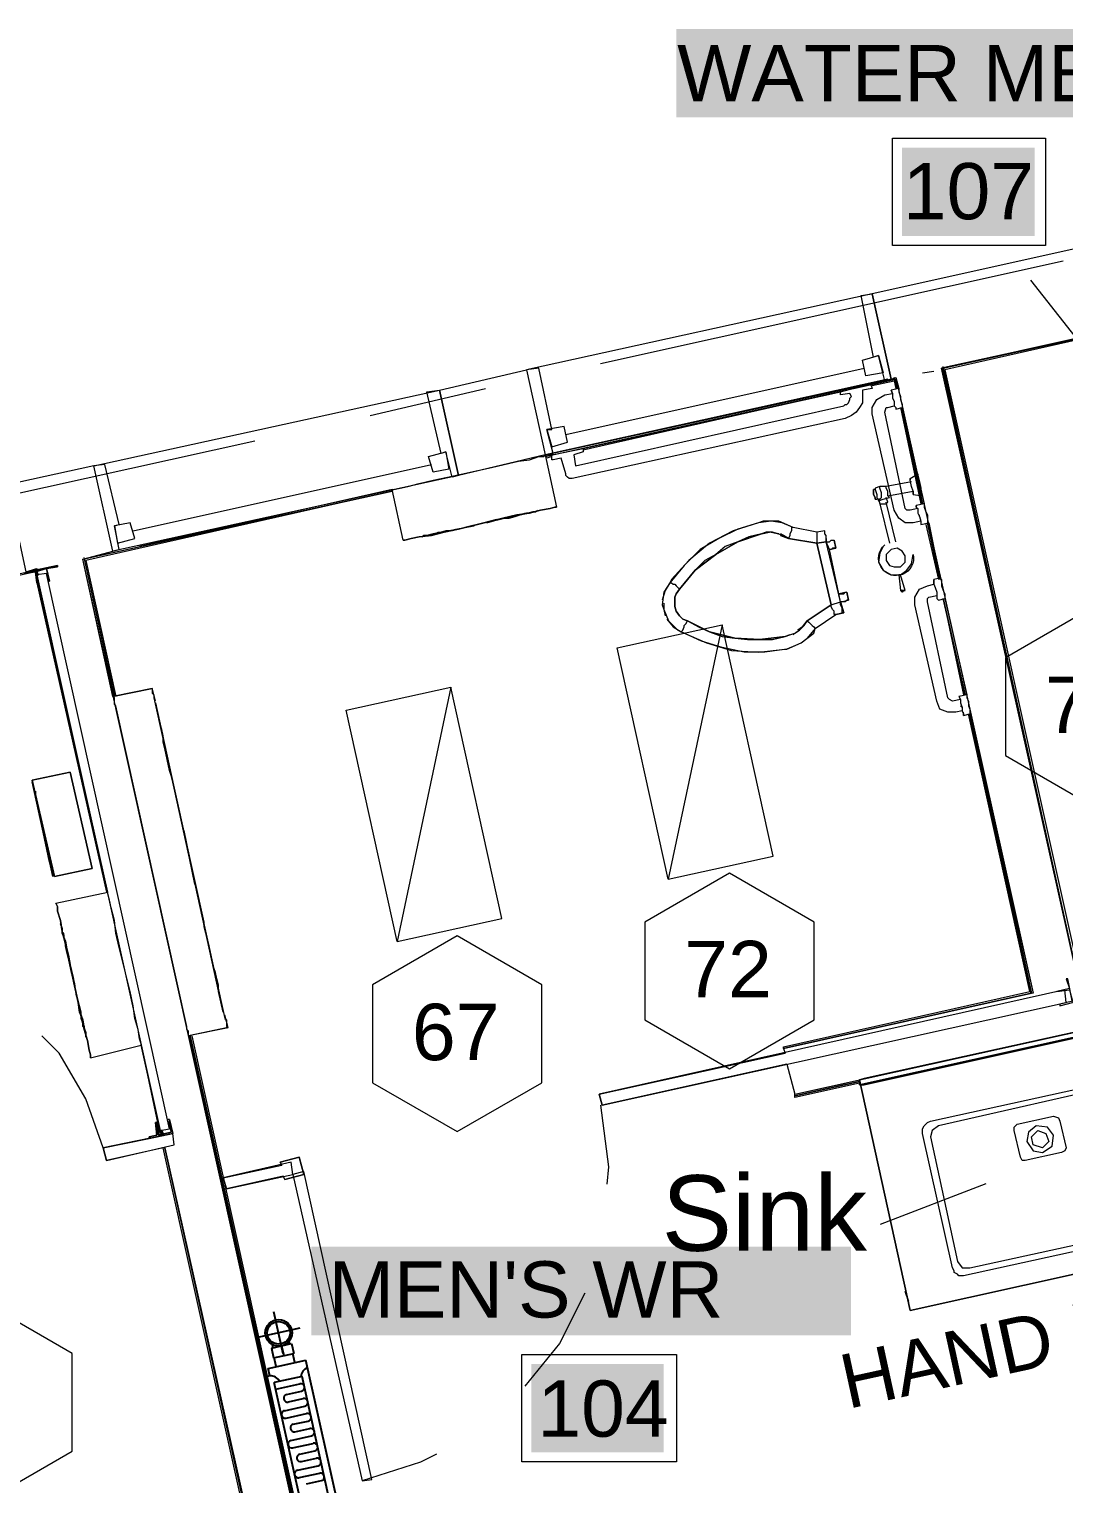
# Model space of a CAD drawing. Header units: inches. Extents: x 0.9 to 36.3, y 0.7 to 23.3.
# Drawn here: x 24.374 to 25.466, y 12.963 to 14.499 of the extents above; entities that cross this region are included whole.
import ezdxf

# ---------------------------------------------------------------- set-up
doc = ezdxf.new("R2010")
doc.units = ezdxf.units.IN
doc.layers.add('Baseboard heater', color=7, linetype='Continuous', true_color=0x581317)
doc.layers.add('PDF_Solid Fills', color=7, linetype='Continuous', true_color=0xffffff)
for name, color, linetype, lineweight, true_color in [('Blocks', 7, 'Continuous', 5, 0x9a9c7f), ('Boarder for name', 7, 'Continuous', 5, 0x777777), ('Doors', 7, 'Continuous', 5, 0xf2db9c), ('Lights', 7, 'Continuous', 15, 0xff0a0a), ('Numbering Lights', 1, 'Continuous', 15, 0xff0000), ('PDF_Geometry', 7, 'Continuous', 9, 0x777777)]:
    doc.layers.add(name, color=color, linetype=linetype, lineweight=lineweight, true_color=true_color)
doc.layers.add('PDF_Text', color=7, linetype='Continuous')
doc.styles.add('PDF Arial', font='arial.ttf')
doc.styles.get("Standard").update_dxf_attribs({"font": 'arial.ttf'})

msp = doc.modelspace()

# ---------------------------------------------------------------- hatches: boundary and pattern name
at = {"layer": 'Lights', "linetype": 'ByBlock', "ltscale": 0.001, "transparency": 33554559}
h = msp.add_hatch(color=256, dxfattribs=at)
h.paths.add_polyline_path([(25.6302, 13.0601), (25.5733, 12.7916), (25.6839, 12.8159)])
h.paths.add_polyline_path([(24.7765, 12.5438), (24.7934, 12.5438), (24.7934, 12.5639), (24.7765, 12.5639)], flags=9)
h.paths.add_polyline_path([(25.6709, 12.9718), (25.6977, 12.9718), (25.6977, 12.9912), (25.6709, 12.9912)], flags=9)
h.paths.add_polyline_path([(25.0259, 12.9459), (25.0528, 12.9459), (25.0528, 12.9656), (25.0259, 12.9656)], flags=9)
h.paths.add_polyline_path([(25.0996, 13.5758), (25.1265, 13.5758), (25.1265, 13.5955), (25.0996, 13.5955)], flags=9)
h.paths.add_polyline_path([(24.8121, 13.5091), (24.8391, 13.5091), (24.8391, 13.5291), (24.8121, 13.5291)], flags=9)
h.paths.add_polyline_path([(24.7162, 12.7993), (24.7355, 12.8057), (24.7293, 12.8244), (24.71, 12.818)], flags=9)

# ---------------------------------------------------------------- linework, layer by layer
at = {"layer": 'Baseboard heater', "linetype": 'ByBlock', "ltscale": 0.3}
for p, q in [((24.6424, 13.1003), (24.6325, 13.1447)), ((24.6597, 13.1274), (24.6153, 13.1176)), ((24.6299, 13.1064), (24.6511, 13.1111)), ((24.6299, 13.1064), (24.6322, 13.0961)), ((24.6317, 13.1068), (24.631, 13.11)), ((24.6405, 13.1087), (24.6428, 13.0985)), ((24.6494, 13.1107), (24.6486, 13.1139)), ((24.6511, 13.1111), (24.6534, 13.1008)), ((24.6322, 13.0961), (24.6534, 13.1008)), ((24.635, 13.0869), (24.6329, 13.0963)), ((24.6547, 13.0912), (24.6526, 13.1007)), ((24.8135, 12.3943), (24.6623, 13.0764)), ((24.784, 12.3877), (24.6328, 13.0699)), ((24.6435, 13.0403), (24.6651, 13.0451)), ((24.6477, 13.0495), (24.6634, 13.053)), ((24.6453, 13.0325), (24.6669, 13.0373)), ((24.6529, 13.0259), (24.6686, 13.0294)), ((24.6505, 13.0089), (24.6721, 13.0137)), ((24.6546, 13.018), (24.6704, 13.0215)), ((24.6522, 13.001), (24.6739, 13.0058)), ((24.6599, 12.9945), (24.6756, 12.9979)), ((24.6575, 12.9774), (24.6791, 12.9822)), ((24.6616, 12.9866), (24.6773, 12.9901)), ((24.6592, 12.9696), (24.6808, 12.9743)), ((24.6668, 12.963), (24.6826, 12.9665))]:
    msp.add_line(p, q, dxfattribs=at)
at = {"layer": 'Baseboard heater', "linetype": 'ByBlock', "ltscale": 0.5}
for p, q in [((24.6264, 13.085), (24.6663, 13.0938)), ((24.8244, 12.3802), (24.6663, 13.0938)), ((24.6282, 13.077), (24.6252, 13.0763)), ((24.7798, 12.3787), (24.6252, 13.0763)), ((24.6282, 13.077), (24.6264, 13.085)), ((24.6623, 13.0764), (24.6328, 13.0699)), ((24.6344, 13.0631), (24.6599, 13.0687)), ((24.6459, 13.0574), (24.6617, 13.0609))]:
    msp.add_line(p, q, dxfattribs=at)
for radius in [0.0141, 0.012]:
    msp.add_circle((24.6375, 13.1225), radius, dxfattribs=at)
for centre, radius, start, end in [((24.6287, 13.0653), 0.0117, 30.3318, 92.3848), ((24.6725, 13.075), 0.0117, 112.5985, 174.6515), ((24.6608, 13.0648), 0.00403, 282.4916, 102.4916)]:
    msp.add_arc(centre, radius, start, end, dxfattribs=at)
at = {"layer": 'Baseboard heater', "linetype": 'ByBlock', "ltscale": 0.3}
for centre, start, end in [((24.6468, 13.0534), 102.4916, 282.4916), ((24.6643, 13.0491), 282.4916, 102.4916), ((24.6444, 13.0364), 102.4916, 282.4916), ((24.6538, 13.022), 102.4916, 282.4916), ((24.6678, 13.0333), 282.4916, 102.4916), ((24.6712, 13.0176), 282.4916, 102.4916), ((24.6514, 13.0049), 102.4916, 282.4916), ((24.6747, 13.0019), 282.4916, 102.4916), ((24.6607, 12.9905), 102.4916, 282.4916), ((24.6782, 12.9861), 282.4916, 102.4916), ((24.6583, 12.9735), 102.4916, 282.4916), ((24.6817, 12.9704), 282.4916, 102.4916)]:
    msp.add_arc(centre, 0.00403, start, end, dxfattribs=at)
at = {"layer": 'Blocks', "linetype": 'ByBlock'}
msp.add_line((25.2729, 13.2373), (25.3844, 13.2803), dxfattribs=at)
for points in [[(25.574, 13.2295), (25.3606, 13.1828), (25.359, 13.1828), (25.3556, 13.1828), (25.354, 13.1845), (25.3506, 13.1861), (25.3506, 13.1878), (25.349, 13.1911), (25.3173, 13.3328), (25.3173, 13.3361), (25.3173, 13.3378), (25.319, 13.3411), (25.3206, 13.3428), (25.3223, 13.3445), (25.3256, 13.3461), (25.539, 13.3928)], [(25.4273, 13.3245), (25.434, 13.3145), (25.444, 13.3128), (25.454, 13.3195), (25.4556, 13.3311)]]:
    msp.add_lwpolyline(points, dxfattribs=at)
for points in [[(25.5456, 13.3778), (25.5406, 13.3845), (25.5323, 13.3861), (25.334, 13.3411), (25.3273, 13.3361), (25.3256, 13.3295), (25.354, 13.1978), (25.359, 13.1911), (25.3673, 13.1911), (25.5656, 13.2345), (25.5723, 13.2395), (25.574, 13.2478)], [(25.4556, 13.3511), (25.4606, 13.3495), (25.4623, 13.3461), (25.469, 13.3178), (25.4673, 13.3145), (25.464, 13.3128), (25.4256, 13.3045), (25.4223, 13.3045), (25.4206, 13.3078), (25.414, 13.3361), (25.414, 13.3395), (25.4173, 13.3428)], [(25.4556, 13.3311), (25.449, 13.3395), (25.4373, 13.3411), (25.429, 13.3345), (25.4273, 13.3245), (25.434, 13.3145), (25.444, 13.3128), (25.454, 13.3195)], [(25.439, 13.3361), (25.4473, 13.3328), (25.4506, 13.3245), (25.444, 13.3178), (25.434, 13.3211), (25.4323, 13.3295)]]:
    msp.add_lwpolyline(points, close=True, dxfattribs=at)
at = {"layer": 'Boarder for name', "linetype": 'ByBlock'}
for points in [[(25.2855, 14.384), (25.4472, 14.384), (25.4472, 14.2707), (25.2855, 14.2707)], [(24.8941, 13.0996), (25.0574, 13.0996), (25.0574, 12.9863), (24.8941, 12.9863)]]:
    msp.add_lwpolyline(points, close=True, dxfattribs=at)
msp.add_lwpolyline([(25.6033, 14.0157), (25.4317, 14.234)], dxfattribs=at)
at = {"layer": 'Doors', "linetype": 'ByBlock'}
for points in [[(24.4523, 13.3178), (24.434, 13.3695), (24.4057, 13.4178), (24.3873, 13.4361)], [(24.9773, 13.3628), (24.9856, 13.2978), (24.984, 13.2795)], [(24.639, 13.3028), (24.659, 13.3078), (24.639, 13.3028)], [(24.6423, 13.2878), (24.644, 13.2845), (24.6423, 13.2878)], [(24.644, 13.2845), (24.664, 13.2895), (24.644, 13.2845)], [(24.804, 12.9945), (24.7873, 12.9861), (24.7257, 12.9661), (24.7357, 12.9678), (24.664, 13.2928), (24.6523, 13.2895), (24.7257, 12.9661)], [(24.9607, 13.1645), (24.934, 13.1111), (24.8973, 13.0661)]]:
    msp.add_lwpolyline(points, dxfattribs=at)
for points in [[(24.639, 13.3028), (24.6407, 13.2995)], [(24.659, 13.3078), (24.664, 13.2895)]]:
    msp.add_lwpolyline(points, close=True, dxfattribs=at)
at = {"layer": 'Lights', "linetype": 'ByBlock'}
for points in [[(25.0488, 13.6015), (24.995, 13.8456), (25.1056, 13.87), (25.0488, 13.6015), (25.1594, 13.6258), (25.1056, 13.87)], [(24.7625, 13.5358), (24.7088, 13.7799), (24.8194, 13.8043), (24.7625, 13.5358), (24.8731, 13.5601), (24.8194, 13.8043)]]:
    msp.add_lwpolyline(points, dxfattribs=at)
at = {"layer": 'Numbering Lights', "linetype": 'ByBlock', "ltscale": 0.001}
for points in [[(25.4942, 13.8868), (25.4048, 13.8351), (25.4048, 13.7319), (25.4942, 13.6803), (25.5836, 13.7319), (25.5836, 13.8351)], [(25.1134, 13.6079), (25.024, 13.5562), (25.024, 13.453), (25.1134, 13.4014), (25.2028, 13.453), (25.2028, 13.5562)], [(24.8259, 13.5415), (24.7365, 13.4898), (24.7365, 13.3866), (24.8259, 13.335), (24.9153, 13.3866), (24.9153, 13.4898)], [(24.3299, 13.1524), (24.2405, 13.1008), (24.2405, 12.9975), (24.3299, 12.9459), (24.4194, 12.9975), (24.4194, 13.1008)]]:
    msp.add_lwpolyline(points, close=True, dxfattribs=at)
at = {"layer": 'PDF_Geometry', "linetype": 'ByBlock'}
for points in [[(25.174, 13.4061), (25.1823, 13.3745), (25.469, 13.4378), (25.8606, 13.5244), (26.0589, 12.6378), (26.0173, 12.6295), (26.0289, 12.5812), (26.0689, 12.5895), (26.1789, 12.0962), (26.2273, 12.1062), (26.1173, 12.6012), (26.5139, 12.6895), (26.7322, 11.7045), (26.7856, 11.7162), (26.5606, 12.7245), (26.4023, 13.4345), (26.7639, 13.5145), (26.7489, 13.5844), (26.3873, 13.5028), (26.2039, 14.3344)], [(26.3823, 13.2545), (26.4989, 12.7361), (26.1056, 12.6495), (25.8989, 13.5844), (25.8506, 13.5728), (25.4823, 13.4911), (25.3373, 14.1411), (25.704, 14.2228), (25.684, 14.3128), (25.264, 14.2194), (25.284, 14.1294), (25.289, 14.1311), (25.434, 13.4811), (25.1706, 13.4228), (25.1723, 13.4178)], [(24.9773, 14.1461), (25.4656, 14.2544)], [(25.2806, 14.1294), (24.919, 14.0494), (25.284, 14.1294), (25.264, 14.2194), (24.899, 14.1394), (24.919, 14.0494), (24.9307, 13.9944)], [(25.284, 14.1294), (25.2773, 14.1278), (25.2706, 14.1544), (25.2656, 14.1528), (25.2523, 14.2178), (25.264, 14.2194)], [(25.419, 14.1594), (25.704, 14.2228), (25.704, 14.2211), (25.3373, 14.1411), (25.4823, 13.4911)], [(25.8973, 13.5861), (25.484, 13.4945), (25.484, 13.4928), (25.4823, 13.4928), (25.339, 14.1411), (25.704, 14.2211), (25.3406, 14.1394), (25.484, 13.4945), (25.484, 13.4928), (25.4823, 13.4928), (25.339, 14.1428)], [(24.919, 14.0494), (24.9273, 14.0511), (24.9207, 14.0761), (24.9257, 14.0761), (24.9123, 14.1411), (24.899, 14.1394)], [(24.9407, 14.0711), (25.2556, 14.1411)], [(25.3173, 14.1361), (25.329, 14.1378)], [(24.734, 14.0911), (24.8557, 14.1194)], [(24.8273, 14.0278), (24.8207, 14.0261), (24.814, 14.0528), (24.809, 14.0511), (24.794, 14.1161), (24.8073, 14.1178)], [(24.9257, 14.0494), (24.919, 14.0478), (25.289, 14.1294), (25.2906, 14.1194), (25.2873, 14.1311)], [(24.959, 14.0561), (25.2306, 14.1161), (24.959, 14.0544)], [(25.289, 14.1294), (25.2623, 14.1244)], [(25.264, 14.1228), (25.2873, 14.1278), (25.289, 14.1194)], [(25.3156, 13.9794), (25.3073, 13.9778), (25.299, 13.9778), (25.2923, 13.9828), (25.2873, 13.9911), (25.264, 14.0928), (25.264, 14.0994), (25.269, 14.1078), (25.2773, 14.1128), (25.2856, 14.1144), (25.284, 14.1178), (25.2856, 14.1144), (25.2856, 14.1094), (25.2873, 14.1061), (25.2873, 14.1011), (25.289, 14.0994), (25.289, 14.0978), (25.2956, 14.0994), (25.319, 13.9978), (25.3106, 13.9961)], [(25.289, 14.1311), (25.2923, 14.1194), (25.284, 14.1178)], [(25.2923, 14.1194), (25.2923, 14.1161), (25.294, 14.1111), (25.294, 14.1078), (25.2956, 14.1028), (25.2956, 14.1011), (25.2956, 14.0994)], [(25.3123, 13.9928), (25.304, 13.9911), (25.3006, 13.9911), (25.299, 13.9928), (25.2773, 14.0944), (25.279, 14.0994), (25.2806, 14.0994), (25.2873, 14.1011), (25.289, 14.0994), (25.289, 14.0978)], [(25.294, 14.0994), (25.3156, 13.9978)], [(24.124, 13.9561), (24.6123, 14.0644)], [(24.4623, 13.9478), (24.469, 13.9494), (24.464, 13.9744), (24.469, 13.9761), (24.454, 14.0394), (24.4423, 14.0378)], [(24.484, 13.9694), (24.799, 14.0394)], [(24.7573, 14.0128), (24.759, 14.0128), (24.7657, 14.0144), (24.774, 14.0161), (24.7857, 14.0194), (24.8007, 14.0228), (24.8157, 14.0261), (24.8623, 14.0361), (24.8757, 14.0394), (24.8907, 14.0428), (24.9023, 14.0444), (24.9123, 14.0478), (24.9173, 14.0478), (24.919, 14.0494)], [(24.9257, 14.0478), (24.9207, 14.0461)], [(24.5173, 13.3178), (24.7507, 12.2762), (24.7973, 12.2862), (25.3906, 12.4178), (25.399, 12.3778), (25.4473, 12.3878), (25.434, 12.4495), (25.6623, 12.4995), (25.6523, 12.5478), (25.4223, 12.4978), (25.374, 12.4862), (24.7823, 12.3545), (24.4307, 13.9394), (24.4623, 13.9478), (24.4423, 14.0378), (24.3507, 14.0178), (24.3707, 13.9261), (24.3823, 13.9294), (24.3823, 13.9278)], [(25.2806, 14.0061), (25.3073, 14.0111), (25.3073, 14.0078), (25.3073, 14.0111), (25.3056, 14.0161), (25.304, 14.0228), (25.304, 14.0244), (25.3123, 14.0294)], [(25.304, 14.0244), (25.304, 14.0228)], [(24.5823, 13.4445), (24.5423, 13.4361), (24.5423, 13.4378), (24.5423, 13.4395), (24.5423, 13.4411), (24.5407, 13.4428), (24.5407, 13.4461), (24.4657, 13.7844), (24.464, 13.7861), (24.464, 13.7894), (24.464, 13.7911), (24.464, 13.7928), (24.4623, 13.7944), (24.4307, 13.9394), (24.7573, 14.0111), (24.4323, 13.9394), (24.464, 13.7944), (24.4323, 13.9411)], [(24.7573, 14.0111), (24.434, 13.9378), (24.4657, 13.7944)], [(24.769, 13.9594), (24.7573, 14.0128), (24.4907, 13.9528)], [(25.3056, 14.0211), (25.279, 14.0161), (25.2723, 14.0161), (25.2673, 14.0144), (25.2673, 14.0128), (25.2656, 14.0128)], [(25.2673, 14.0144), (25.2673, 14.0128), (25.269, 14.0078), (25.269, 14.0044), (25.2706, 14.0011), (25.2756, 14.0028), (25.2823, 14.0044), (25.2806, 14.0061), (25.2806, 14.0111), (25.279, 14.0144), (25.279, 14.0161)], [(25.274, 14.0044), (25.274, 14.0094), (25.2723, 14.0144), (25.2723, 14.0161)], [(25.2673, 14.0028), (25.269, 14.0028)], [(25.2706, 14.0028), (25.2723, 13.9978), (25.2823, 13.9561)], [(25.2723, 13.9978), (25.274, 13.9978), (25.279, 13.9978), (25.2806, 13.9994), (25.279, 14.0044)], [(25.289, 13.9578), (25.279, 13.9994)], [(25.3073, 14.0078), (25.3173, 14.0061)], [(25.3106, 13.9944), (25.3106, 13.9961), (25.3106, 13.9944), (25.3123, 13.9928), (25.3123, 13.9878), (25.314, 13.9844), (25.3156, 13.9794), (25.3156, 13.9761), (25.324, 13.9778), (25.3356, 13.9194), (25.329, 13.9178)], [(25.319, 13.9978), (25.319, 13.9961), (25.319, 13.9944), (25.3206, 13.9894), (25.3223, 13.9861), (25.3223, 13.9811), (25.3223, 13.9778), (25.324, 13.9778)], [(25.2156, 13.9611), (25.2156, 13.9578), (25.2156, 13.9611), (25.2156, 13.9644), (25.214, 13.9661), (25.214, 13.9678), (25.214, 13.9694), (25.2056, 13.9678), (25.1806, 13.9728), (25.1656, 13.9794), (25.149, 13.9794), (25.144, 13.9778), (25.1173, 13.9694), (25.0923, 13.9561), (25.0706, 13.9378), (25.0523, 13.9178), (25.0506, 13.9144), (25.044, 13.9044), (25.0423, 13.8911), (25.044, 13.8861), (25.049, 13.8744), (25.059, 13.8644), (25.0623, 13.8628), (25.089, 13.8511), (25.1156, 13.8428), (25.144, 13.8411), (25.1723, 13.8444), (25.174, 13.8444), (25.189, 13.8511), (25.2023, 13.8611), (25.204, 13.8661), (25.2256, 13.8811), (25.234, 13.8828), (25.2323, 13.8828), (25.2323, 13.8844), (25.2323, 13.8861), (25.2323, 13.8878), (25.2306, 13.8911), (25.2306, 13.8944), (25.239, 13.8961), (25.2373, 13.8961), (25.2356, 13.8944), (25.234, 13.8944), (25.2323, 13.8944), (25.2306, 13.8944), (25.229, 13.9028), (25.219, 13.9494), (25.2156, 13.9578), (25.2056, 13.9561), (25.2206, 13.8911), (25.2306, 13.8944), (25.2156, 13.9578), (25.219, 13.9578), (25.2206, 13.9594), (25.2223, 13.9594), (25.224, 13.9594), (25.2256, 13.9511), (25.224, 13.9594)], [(25.1806, 13.9728), (25.169, 13.9778), (25.1573, 13.9794), (25.144, 13.9778), (25.1223, 13.9711), (25.1023, 13.9611), (25.0823, 13.9494), (25.0656, 13.9328), (25.0506, 13.9144), (25.0523, 13.9144), (25.054, 13.9128), (25.0556, 13.9128), (25.0573, 13.9111), (25.059, 13.9094), (25.0606, 13.9078)], [(25.314, 13.9844), (25.314, 13.9861)], [(25.2056, 13.9678), (25.1806, 13.9728), (25.179, 13.9728), (25.179, 13.9711), (25.179, 13.9694), (25.1773, 13.9661), (25.1773, 13.9644), (25.1756, 13.9611), (25.1706, 13.9644), (25.164, 13.9661), (25.159, 13.9678), (25.1523, 13.9678), (25.1473, 13.9661), (25.134, 13.9628), (25.1223, 13.9578), (25.109, 13.9528), (25.099, 13.9444), (25.0873, 13.9378), (25.0773, 13.9278), (25.069, 13.9178), (25.0606, 13.9078), (25.0573, 13.9028), (25.0556, 13.8994), (25.0556, 13.8944), (25.0556, 13.8894), (25.0573, 13.8844), (25.0606, 13.8794), (25.064, 13.8761), (25.069, 13.8744), (25.0923, 13.8628), (25.119, 13.8561), (25.144, 13.8544), (25.119, 13.8561), (25.0923, 13.8628), (25.069, 13.8744), (25.0806, 13.8678), (25.0923, 13.8628), (25.1056, 13.8578), (25.119, 13.8561), (25.1323, 13.8544), (25.1456, 13.8544), (25.159, 13.8544), (25.1723, 13.8578), (25.1456, 13.8544), (25.1723, 13.8578), (25.1773, 13.8594), (25.1723, 13.8578), (25.1456, 13.8544), (25.119, 13.8561), (25.0923, 13.8628), (25.069, 13.8744), (25.064, 13.8761), (25.0606, 13.8794), (25.0573, 13.8844), (25.0556, 13.8894), (25.0556, 13.8944), (25.0556, 13.8994), (25.0573, 13.9028), (25.0606, 13.9078), (25.0773, 13.9278), (25.099, 13.9444), (25.1223, 13.9578), (25.1473, 13.9661), (25.1556, 13.9678), (25.1473, 13.9661), (25.1223, 13.9578), (25.099, 13.9444), (25.0773, 13.9278), (25.0606, 13.9078), (25.0773, 13.9278), (25.099, 13.9444), (25.1223, 13.9578), (25.1473, 13.9661), (25.1556, 13.9678)], [(25.1573, 13.9678), (25.1656, 13.9661)], [(25.204, 13.8661), (25.2256, 13.8811), (25.224, 13.8811), (25.224, 13.8844), (25.2223, 13.8861), (25.2206, 13.8894), (25.2206, 13.8911), (25.1956, 13.8744), (25.1906, 13.8678), (25.1856, 13.8644), (25.1906, 13.8678), (25.1956, 13.8744), (25.2206, 13.8911), (25.2056, 13.9561), (25.1756, 13.9611), (25.1673, 13.9661)], [(25.1756, 13.9611), (25.1673, 13.9644), (25.1756, 13.9611), (25.2056, 13.9561)], [(25.214, 13.9694), (25.2056, 13.9678), (25.2056, 13.9661), (25.2056, 13.9644), (25.2056, 13.9628), (25.2056, 13.9594), (25.2056, 13.9561), (25.2156, 13.9578)], [(25.3156, 13.9778), (25.3156, 13.9761)], [(25.3206, 13.9761), (25.334, 13.9178)], [(25.2756, 13.9528), (25.2723, 13.9461), (25.2706, 13.9361), (25.2756, 13.9278), (25.284, 13.9228), (25.2923, 13.9228), (25.294, 13.9061), (25.2956, 13.9044)], [(24.3807, 13.9294), (24.3807, 13.9278), (24.3823, 13.9278), (24.3807, 13.9278), (24.404, 13.9328), (24.404, 13.9311), (24.3923, 13.9294), (24.3957, 13.9161), (24.394, 13.9161)], [(24.3823, 13.9294), (24.3823, 13.9278), (24.004, 13.8444)], [(24.3923, 13.9294), (24.3807, 13.9261), (24.369, 13.9244), (24.3807, 13.9261), (24.3823, 13.9261), (24.3807, 13.9261), (24.0074, 13.8428)], [(24.4023, 13.5761), (24.4573, 13.5878), (24.384, 13.9144), (24.3823, 13.9144), (24.3807, 13.9261), (24.369, 13.9244), (24.3807, 13.9261), (24.3807, 13.9278), (24.369, 13.9244), (24.3807, 13.9278), (24.3907, 13.9294)], [(24.3807, 13.9278), (24.369, 13.9244), (24.3807, 13.9278)], [(24.3823, 13.9228), (24.3823, 13.9261), (24.3823, 13.9228), (24.5123, 13.3361), (24.5223, 13.3378), (24.3923, 13.9244), (24.3823, 13.9228), (24.384, 13.9228), (24.3823, 13.9261)], [(24.3823, 13.9261), (24.384, 13.9228)], [(25.2923, 13.9228), (25.2923, 13.9228)], [(25.2923, 13.9228), (25.294, 13.9228), (25.2923, 13.9228)], [(25.294, 13.9228), (25.294, 13.9228)], [(25.294, 13.9228), (25.294, 13.9228)], [(25.359, 13.7794), (25.3523, 13.7778), (25.344, 13.7778), (25.3356, 13.7811), (25.3323, 13.7894), (25.309, 13.8911), (25.309, 13.8994), (25.314, 13.9078), (25.3223, 13.9111), (25.329, 13.9128), (25.329, 13.9161), (25.329, 13.9178), (25.329, 13.9161), (25.329, 13.9128), (25.3306, 13.9094), (25.3323, 13.9044), (25.3323, 13.9011), (25.3323, 13.8978), (25.334, 13.8961), (25.3406, 13.8978), (25.364, 13.7961), (25.3556, 13.7944), (25.3573, 13.7911), (25.3573, 13.7878), (25.359, 13.7828), (25.359, 13.7794), (25.3606, 13.7761), (25.3606, 13.7744), (25.3606, 13.7761), (25.3606, 13.7778)], [(25.3356, 13.9194), (25.3373, 13.9178), (25.3373, 13.9144), (25.3373, 13.9111), (25.339, 13.9061), (25.3406, 13.9028), (25.3406, 13.8994), (25.3406, 13.8978)], [(24.3823, 13.9144), (24.4557, 13.5878)], [(25.0506, 13.9144), (25.0456, 13.9061), (25.0423, 13.8961)], [(25.299, 13.9061), (25.299, 13.9061)], [(25.3573, 13.7911), (25.349, 13.7894), (25.3456, 13.7911), (25.344, 13.7928), (25.3223, 13.8944), (25.3223, 13.8978), (25.324, 13.8994), (25.3323, 13.9011), (25.3323, 13.8978), (25.334, 13.8961)], [(25.044, 13.8928), (25.044, 13.8861), (25.0456, 13.8794)], [(25.2206, 13.8911), (25.2306, 13.8944), (25.234, 13.8828), (25.2256, 13.8811)], [(25.339, 13.8978), (25.3606, 13.7961)], [(25.0473, 13.8761), (25.054, 13.8678), (25.0623, 13.8628), (25.064, 13.8644), (25.0656, 13.8678), (25.0656, 13.8694), (25.0673, 13.8711), (25.069, 13.8744)], [(25.1723, 13.8578), (25.1773, 13.8594), (25.1823, 13.8611), (25.1873, 13.8644), (25.1923, 13.8694), (25.1956, 13.8744), (25.1973, 13.8728), (25.199, 13.8711), (25.2006, 13.8694), (25.2023, 13.8678), (25.204, 13.8661), (25.1956, 13.8561)], [(25.1856, 13.8494), (25.174, 13.8444), (25.1506, 13.8411), (25.129, 13.8411), (25.1056, 13.8461), (25.084, 13.8528), (25.0623, 13.8628)], [(24.5073, 13.7894), (24.504, 13.8028), (24.504, 13.8011), (24.504, 13.7994), (24.504, 13.7978), (24.5057, 13.7961), (24.5057, 13.7928), (24.5807, 13.4545), (24.5823, 13.4528), (24.5823, 13.4495), (24.5823, 13.4478), (24.5823, 13.4461), (24.584, 13.4445), (24.5807, 13.4578)], [(25.364, 13.7961), (25.364, 13.7928), (25.3656, 13.7894), (25.3656, 13.7844), (25.3673, 13.7811), (25.3673, 13.7778), (25.3673, 13.7761)], [(24.579, 13.4611), (24.5073, 13.7878)], [(25.359, 13.7828), (25.3573, 13.7844)], [(25.419, 13.4778), (25.1706, 13.4228), (25.1706, 13.4245), (25.4306, 13.4828), (25.4323, 13.4811), (25.4306, 13.4828), (25.3656, 13.7761)], [(25.3606, 13.7744), (25.3673, 13.7761), (25.434, 13.4811)], [(24.399, 13.6044), (24.3773, 13.7044), (24.399, 13.6044)], [(24.3957, 13.6194), (24.3807, 13.6894), (24.3957, 13.6194)], [(24.549, 13.5961), (24.5373, 13.6528), (24.549, 13.5961)], [(24.439, 13.4128), (24.4923, 13.4261), (24.4923, 13.4278), (24.4907, 13.4328), (24.489, 13.4428), (24.4857, 13.4545), (24.484, 13.4678), (24.4807, 13.4828), (24.469, 13.5294), (24.4657, 13.5444), (24.464, 13.5578), (24.4607, 13.5711), (24.459, 13.5794), (24.4573, 13.5861), (24.4573, 13.5878)], [(25.8839, 13.4211), (25.8606, 13.5244), (25.8606, 13.5194), (25.8606, 13.5244), (25.8606, 13.5194), (25.8606, 13.5244), (25.8823, 13.4211), (25.8606, 13.5244), (25.2506, 13.3895), (25.304, 13.1461), (25.2506, 13.3895), (25.2556, 13.3911), (25.8539, 13.5228), (25.469, 13.4378)], [(25.174, 13.4061), (24.979, 13.3628), (25.469, 13.4711), (25.4673, 13.4845), (24.9757, 13.3745), (24.979, 13.3628), (24.9757, 13.3745), (25.1723, 13.4178)], [(25.1706, 13.4228), (25.4323, 13.4811), (25.1706, 13.4228)], [(24.584, 13.4445), (24.5423, 13.4361), (24.7007, 12.7245), (24.7823, 12.3578), (24.7823, 12.3562), (25.4173, 12.4962), (25.4173, 12.4995), (25.4173, 12.4978)], [(24.5157, 13.3328), (24.514, 13.3361), (24.5123, 13.3361), (24.4923, 13.4261), (24.5123, 13.3311)], [(24.5457, 13.4361), (24.7057, 12.7145)], [(25.1706, 13.4228), (25.1706, 13.4228)], [(25.2506, 13.3861), (25.1823, 13.3711), (25.1823, 13.3728), (25.2506, 13.3878), (25.1823, 13.3728), (25.1823, 13.3745), (25.2356, 13.3861)], [(25.2506, 13.3895), (25.2506, 13.3845), (25.2506, 13.3895)], [(25.2556, 13.3845), (25.2506, 13.3845), (25.2556, 13.3845)], [(25.389, 12.4162), (24.749, 12.2745), (24.749, 12.2728), (24.7473, 12.2728), (24.5157, 13.3178), (24.4557, 13.3045), (24.5273, 13.3211), (24.5257, 13.3328), (24.4523, 13.3178), (24.4557, 13.3045), (24.4523, 13.3178), (24.5007, 13.3278), (24.5007, 13.3295), (24.509, 13.3311), (24.5073, 13.3445), (24.509, 13.3445), (24.5107, 13.3311), (24.524, 13.3345)], [(24.5207, 13.3461), (24.524, 13.3345), (24.5107, 13.3311), (24.509, 13.3445), (24.5073, 13.3445), (24.509, 13.3311), (24.5007, 13.3295), (24.5007, 13.3278), (24.5257, 13.3328), (24.5223, 13.3478), (24.5207, 13.3478), (24.5223, 13.3478), (24.5257, 13.3328)], [(24.514, 13.3361), (24.5157, 13.3328)], [(25.3906, 12.4178), (24.7507, 12.2762), (24.5173, 13.3178), (24.749, 12.2745), (24.5173, 13.3178)], [(24.6423, 13.2878), (24.5823, 13.2745), (24.6523, 13.2895), (24.6507, 13.3028), (24.579, 13.2861), (24.5823, 13.2745), (24.579, 13.2861), (24.6407, 13.2995)], [(25.299, 13.1661), (25.3023, 13.1561), (25.299, 13.1661)]]:
    msp.add_lwpolyline(points, dxfattribs=at)
for points in [[(25.2573, 14.1328), (25.254, 14.1494), (25.2706, 14.1544), (25.2756, 14.1361)], [(24.8073, 14.1178), (24.899, 14.1394), (24.919, 14.0494), (24.8273, 14.0278)], [(24.8073, 14.1178), (24.8273, 14.0278), (24.4623, 13.9478), (24.4423, 14.0378)], [(24.959, 14.0561), (24.959, 14.0528), (24.949, 14.0494), (24.9507, 14.0378), (25.234, 14.1011), (25.2356, 14.1028), (25.2373, 14.1028), (25.239, 14.1044), (25.2406, 14.1078), (25.2406, 14.1094), (25.2423, 14.1111), (25.2406, 14.1144), (25.2306, 14.1128), (25.2306, 14.1161), (25.2623, 14.1244), (25.264, 14.1194), (25.254, 14.1178), (25.254, 14.1161), (25.254, 14.1111), (25.254, 14.1044), (25.2506, 14.0994), (25.2473, 14.0944), (25.2423, 14.0911), (25.2356, 14.0878), (24.9473, 14.0244), (24.9457, 14.0244), (24.944, 14.0244), (24.9423, 14.0261), (24.9407, 14.0278), (24.9407, 14.0294), (24.9357, 14.0461), (24.9273, 14.0444), (24.9257, 14.0444), (24.9257, 14.0494)], [(25.3173, 13.9978), (25.2956, 14.0994)], [(24.9423, 14.0628), (24.939, 14.0794), (24.9207, 14.0761), (24.9257, 14.0578)], [(24.8007, 14.0311), (24.7957, 14.0478), (24.814, 14.0528), (24.8173, 14.0344)], [(25.3123, 14.0294), (25.3123, 14.0278), (25.314, 14.0211), (25.3156, 14.0144), (25.3156, 14.0094), (25.3173, 14.0061), (25.3156, 14.0094), (25.3156, 14.0144), (25.314, 14.0211), (25.3123, 14.0278)], [(25.2656, 14.0128), (25.2656, 14.0111), (25.2656, 14.0078), (25.2673, 14.0044), (25.2673, 14.0028), (25.2673, 14.0044), (25.2656, 14.0078), (25.2656, 14.0111)], [(24.874, 13.9828), (24.8273, 13.9711), (24.8123, 13.9678), (24.799, 13.9644), (24.7857, 13.9628), (24.7773, 13.9611), (24.7707, 13.9594), (24.769, 13.9594), (24.7707, 13.9594), (24.7773, 13.9611), (24.7857, 13.9628), (24.799, 13.9644), (24.8123, 13.9678), (24.8273, 13.9711), (24.874, 13.9828), (24.889, 13.9861), (24.9023, 13.9878), (24.914, 13.9911), (24.924, 13.9928), (24.929, 13.9944), (24.9307, 13.9944), (24.929, 13.9944), (24.924, 13.9928), (24.914, 13.9911), (24.9023, 13.9878), (24.889, 13.9861), (24.874, 13.9828), (24.884, 13.9844), (24.8923, 13.9861), (24.9007, 13.9878), (24.9057, 13.9894), (24.909, 13.9894), (24.9107, 13.9911), (24.909, 13.9894), (24.9057, 13.9894), (24.9007, 13.9878), (24.8923, 13.9861), (24.884, 13.9844), (24.874, 13.9828), (24.8273, 13.9711), (24.8173, 13.9694), (24.809, 13.9678), (24.8007, 13.9661), (24.794, 13.9644), (24.7907, 13.9644), (24.789, 13.9628), (24.7907, 13.9644), (24.794, 13.9644), (24.8007, 13.9661), (24.809, 13.9678), (24.8173, 13.9694), (24.8273, 13.9711)], [(25.274, 14.0044), (25.2723, 14.0028), (25.2706, 14.0028), (25.2723, 14.0028)], [(24.854, 13.9778), (24.834, 13.9728), (24.8473, 13.9761), (24.8673, 13.9811)], [(24.8573, 13.9778), (24.874, 13.9828), (24.8807, 13.9828), (24.8873, 13.9844), (24.8923, 13.9861), (24.8973, 13.9878), (24.899, 13.9878), (24.9007, 13.9878), (24.899, 13.9878), (24.894, 13.9861), (24.889, 13.9861), (24.884, 13.9844), (24.8773, 13.9828)], [(24.4857, 13.9611), (24.4807, 13.9778), (24.464, 13.9744), (24.4673, 13.9561)], [(24.844, 13.9744), (24.8273, 13.9711), (24.8207, 13.9694), (24.814, 13.9694), (24.809, 13.9678), (24.804, 13.9661), (24.8007, 13.9661), (24.8023, 13.9661), (24.8057, 13.9678), (24.8107, 13.9678), (24.8173, 13.9694), (24.824, 13.9711)], [(25.1656, 13.9661), (25.1573, 13.9678)], [(25.3356, 13.9178), (25.3223, 13.9778)], [(25.219, 13.9494), (25.2256, 13.9511), (25.224, 13.9511), (25.2223, 13.9511), (25.2206, 13.9494)], [(25.299, 13.9428), (25.2956, 13.9478), (25.2906, 13.9511), (25.284, 13.9494), (25.279, 13.9444), (25.279, 13.9378), (25.2823, 13.9328), (25.2873, 13.9311), (25.294, 13.9311), (25.299, 13.9361)], [(24.3807, 13.9261), (24.3923, 13.9294), (24.394, 13.9161), (24.3957, 13.9161), (24.3923, 13.9294), (24.404, 13.9311), (24.404, 13.9328), (24.3807, 13.9278), (24.3823, 13.9144), (24.384, 13.9144)], [(24.3807, 13.9261), (24.3823, 13.9144), (24.384, 13.9144), (24.3823, 13.9144)], [(25.229, 13.9028), (25.2306, 13.9028), (25.2323, 13.9028), (25.234, 13.9028), (25.2356, 13.9044), (25.2373, 13.9044)], [(25.2373, 13.9044), (25.239, 13.8961)], [(25.2973, 13.9061), (25.299, 13.9061), (25.2973, 13.9061), (25.2956, 13.9044), (25.2973, 13.9061), (25.299, 13.9061), (25.2973, 13.9061), (25.294, 13.9061)], [(25.3623, 13.7961), (25.339, 13.8978)], [(25.1806, 13.8594), (25.184, 13.8628)], [(24.504, 13.8028), (24.4623, 13.7944)], [(24.5073, 13.7878), (24.579, 13.4611), (24.574, 13.4828), (24.574, 13.4895), (24.5723, 13.4961), (24.5707, 13.5028), (24.569, 13.5078), (24.564, 13.5311), (24.5623, 13.5378), (24.5607, 13.5444), (24.559, 13.5511), (24.559, 13.5561), (24.529, 13.6911), (24.5273, 13.6978), (24.5257, 13.7044), (24.524, 13.7111), (24.5223, 13.7161), (24.5173, 13.7394), (24.5157, 13.7461), (24.5157, 13.7528), (24.514, 13.7594), (24.5123, 13.7644)], [(25.4323, 13.4811), (25.3673, 13.7761)], [(24.4407, 13.6128), (24.4173, 13.7144), (24.3773, 13.7061), (24.4007, 13.6044), (24.4407, 13.6128), (24.4007, 13.6044), (24.3773, 13.7061), (24.4173, 13.7144)], [(24.3807, 13.6894), (24.3807, 13.6928), (24.3807, 13.6944), (24.3807, 13.6928)], [(24.3973, 13.6144), (24.3973, 13.6161), (24.3957, 13.6194), (24.3973, 13.6161)], [(24.4257, 13.4711), (24.4157, 13.5178), (24.4123, 13.5328), (24.409, 13.5461), (24.4073, 13.5578), (24.404, 13.5678), (24.404, 13.5728), (24.4023, 13.5761), (24.404, 13.5728), (24.404, 13.5678), (24.4073, 13.5578), (24.409, 13.5461), (24.4123, 13.5328), (24.4157, 13.5178), (24.4257, 13.4711), (24.429, 13.4561), (24.4323, 13.4428), (24.4357, 13.4311), (24.4373, 13.4211), (24.439, 13.4161), (24.439, 13.4128), (24.439, 13.4161), (24.4373, 13.4211), (24.4357, 13.4311), (24.4323, 13.4428), (24.429, 13.4561), (24.4257, 13.4711), (24.4273, 13.4611), (24.4307, 13.4528), (24.4323, 13.4445), (24.434, 13.4395), (24.434, 13.4345), (24.434, 13.4395), (24.4323, 13.4445), (24.4307, 13.4528), (24.4273, 13.4611), (24.4257, 13.4711), (24.4157, 13.5178), (24.414, 13.5278), (24.4123, 13.5361), (24.409, 13.5444), (24.409, 13.5494), (24.4073, 13.5544), (24.409, 13.5494), (24.409, 13.5444), (24.4123, 13.5361), (24.414, 13.5278), (24.4157, 13.5178)], [(24.419, 13.5011), (24.4157, 13.5178), (24.414, 13.5244), (24.4123, 13.5311), (24.4123, 13.5361), (24.4107, 13.5411), (24.4107, 13.5444), (24.409, 13.5444), (24.4107, 13.5428), (24.4107, 13.5394), (24.4123, 13.5344), (24.414, 13.5278), (24.4157, 13.5211)], [(25.2556, 13.3911), (25.2506, 13.3895), (25.8606, 13.5244), (25.8539, 13.5228)], [(25.2556, 13.3845), (25.2506, 13.3845), (25.8606, 13.5194), (25.8556, 13.5178), (25.2556, 13.3845), (25.8556, 13.5178), (25.8606, 13.5194), (25.2506, 13.3845)], [(24.4223, 13.4911), (24.4173, 13.5111), (24.4207, 13.4978), (24.424, 13.4778)], [(24.4223, 13.4878), (24.4257, 13.4711), (24.4273, 13.4645), (24.429, 13.4578), (24.4307, 13.4528), (24.4307, 13.4478), (24.4323, 13.4461), (24.4323, 13.4445), (24.4307, 13.4461), (24.4307, 13.4495), (24.429, 13.4545), (24.429, 13.4611), (24.4273, 13.4678)], [(25.4756, 13.4728), (25.4623, 13.4695), (25.4623, 13.4678), (25.4756, 13.4711), (25.4706, 13.4961), (25.469, 13.4961), (25.4723, 13.4861), (25.459, 13.4828), (25.4723, 13.4845)], [(24.7023, 12.7245), (24.544, 13.4361)], [(25.2506, 13.3845), (25.2506, 13.3895)], [(25.2506, 13.3845), (25.2506, 13.3895)], [(25.8956, 13.3611), (25.9139, 13.2811), (25.304, 13.1461), (25.9139, 13.2811)], [(24.5157, 13.3328), (24.5107, 13.3311), (24.509, 13.3445), (24.5073, 13.3445), (24.509, 13.3311), (24.5007, 13.3295), (24.5007, 13.3278), (24.5007, 13.3295), (24.509, 13.3311), (24.5073, 13.3445), (24.509, 13.3445), (24.5107, 13.3311)], [(24.514, 13.3328), (24.5123, 13.3361)]]:
    msp.add_lwpolyline(points, close=True, dxfattribs=at)
msp.add_lwpolyline([(25.299, 13.9061), (25.294, 13.9228), (25.3006, 13.9278), (25.3056, 13.9344), (25.3073, 13.9444, -1.767143), (25.2773, 13.9544)], format="xyb", dxfattribs=at)
at = {"layer": 'PDF_Solid Fills', "linetype": 'ByBlock', "transparency": 33554559}
for points in [[(25.0572, 14.4057), (25.6705, 14.4057), (25.0572, 14.499), (25.6705, 14.499)], [(25.2955, 14.2807), (25.4355, 14.2807), (25.2955, 14.374), (25.4355, 14.374)], [(24.6718, 13.12), (25.2418, 13.12), (24.6718, 13.2134), (25.2418, 13.2134)], [(24.9041, 12.9963), (25.0441, 12.9963), (24.9041, 13.0896), (25.0441, 13.0896)]]:
    msp.add_solid(points, dxfattribs=at)

# ---------------------------------------------------------------- texts
at = {"layer": 'Blocks', "linetype": 'ByBlock'}
msp.add_text('Sink', height=0.07977, dxfattribs=at).set_placement((25.0418, 13.2091))
msp.add_text('HAND DRYER', height=0.05727, rotation=12.308, dxfattribs=at).set_placement((25.2382, 13.042))
at = {"layer": 'Numbering Lights', "linetype": 'ByBlock', "ltscale": 0.001}
for s, p in [('76', (25.4464, 13.7557)), ('72', (25.0656, 13.4768)), ('67', (24.7781, 13.4104))]:
    msp.add_text(s, height=0.05956, dxfattribs=at).set_placement(p)
at = {"layer": 'PDF_Text', "linetype": 'ByBlock', "attachment_point": 4, "style": 'PDF Arial'}
for s, insert, char_height in [('WATER METER', (25.0582, 14.4525), 0.059386), ('107', (25.2965, 14.3275), 0.05939), ("MEN'S WR", (24.6901, 13.1679), 0.05939), ('104', (24.9107, 13.0421), 0.05939)]:
    msp.add_mtext(s, dxfattribs=dict(at, insert=insert, char_height=char_height))

doc.saveas('drawing.dxf')
